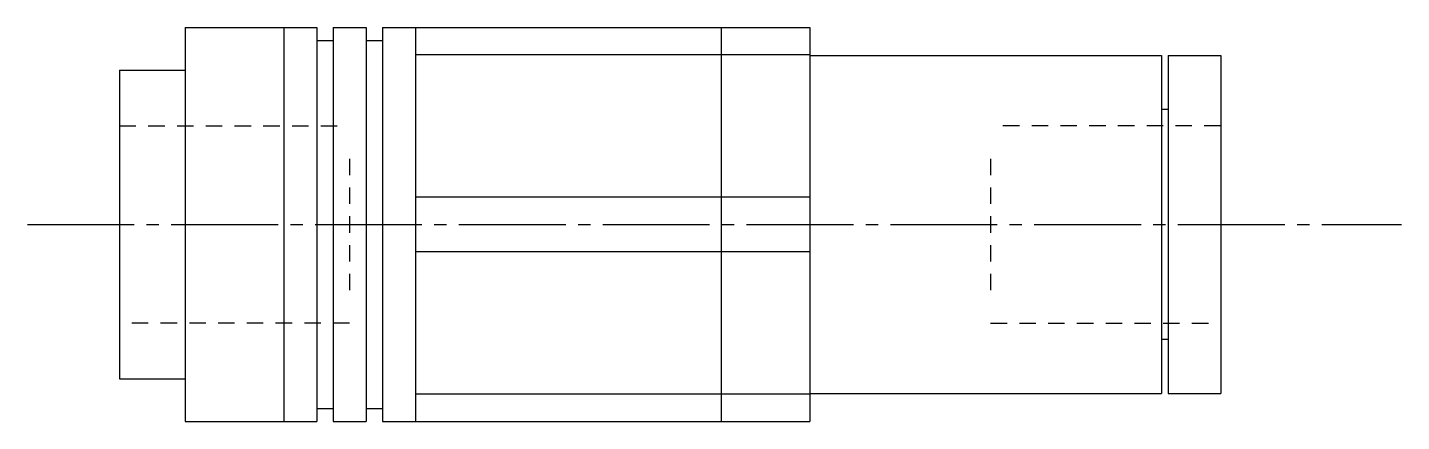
# Model space of a CAD drawing. Extents: x 10 to 172, y 10 to 119.
# Drawn here: x 130.52 to 172.32, y 107.29 to 119.29 of the extents above; entities outside this region: 2.
import ezdxf

# ---------------------------------------------------------------- set-up
doc = ezdxf.new("R2010")
doc.units = 0
doc.header["$LTSCALE"] = 0.25
doc.linetypes.add('CENTER', pattern=[17.5, 13, -1.5, 1.5, -1.5])
doc.linetypes.add('DASHED', pattern=[3.5, 2, -1.5])
doc.layers.get('0').update_dxf_attribs({"linetype": 'CONTINUOUS'})
doc.layers.add('CENTER', color=1, linetype='CENTER')

msp = doc.modelspace()

# ---------------------------------------------------------------- linework, layer by layer
at = {"linetype": 'CONTINUOUS'}
for p, q in [((135.32, 119.287), (139.32, 119.287)), ((135.32, 119.287), (135.32, 107.287)), ((138.32, 119.287), (138.32, 107.287)), ((139.32, 119.287), (139.32, 107.287)), ((139.82, 119.287), (139.82, 107.287)), ((139.82, 119.287), (140.82, 119.287)), ((140.82, 119.287), (140.82, 107.287)), ((141.32, 119.287), (154.32, 119.287)), ((141.32, 119.287), (141.32, 107.287)), ((142.32, 119.287), (142.32, 107.287)), ((151.62, 119.287), (151.62, 107.287)), ((154.32, 119.287), (154.32, 107.287)), ((139.32, 118.887), (139.82, 118.887)), ((140.82, 118.887), (141.32, 118.887)), ((154.32, 118.452), (142.32, 118.452)), ((154.32, 118.437), (165.02, 118.437)), ((165.02, 118.437), (165.02, 108.137)), ((165.22, 118.437), (165.22, 108.137)), ((165.22, 118.437), (166.82, 118.437)), ((166.82, 118.437), (166.82, 108.137)), ((133.32, 117.987), (133.32, 108.587)), ((133.32, 117.987), (135.32, 117.987)), ((165.22, 116.787), (165.02, 116.787)), ((154.32, 114.122), (142.32, 114.122)), ((154.32, 112.452), (142.32, 112.452)), ((165.22, 109.787), (165.02, 109.787)), ((133.32, 108.587), (135.32, 108.587)), ((154.32, 108.122), (142.32, 108.122)), ((154.32, 108.137), (165.02, 108.137)), ((165.22, 108.137), (166.82, 108.137)), ((139.32, 107.687), (139.82, 107.687)), ((140.82, 107.687), (141.32, 107.687)), ((135.32, 107.287), (139.32, 107.287)), ((139.82, 107.287), (140.82, 107.287)), ((141.32, 107.287), (154.32, 107.287))]:
    msp.add_line(p, q, dxfattribs=at)
at = {"color": 3, "linetype": 'DASHED'}
for p, q in [((133.32, 116.287), (140.32, 116.287)), ((166.82, 116.287), (159.82, 116.287)), ((140.32, 115.287), (140.32, 111.287)), ((159.82, 115.287), (159.82, 111.287)), ((140.32, 110.287), (133.32, 110.287)), ((159.82, 110.287), (166.82, 110.287))]:
    msp.add_line(p, q, dxfattribs=at)
for p, q in [((166.82, 115.862), (166.82, 115.862)), ((166.82, 113.287), (166.82, 113.287))]:
    msp.add_line(p, q)
at = {"layer": 'CENTER', "color": 1, "linetype": 'CENTER'}
msp.add_line((130.52, 113.287), (172.32, 113.287), dxfattribs=at)

# ---------------------------------------------------------------- texts
for s, p in [('MCSC6', (10, 25)), ('MCSC06', (10, 10))]:
    msp.add_text(s, height=4).set_placement(p)

doc.saveas('drawing.dxf')
